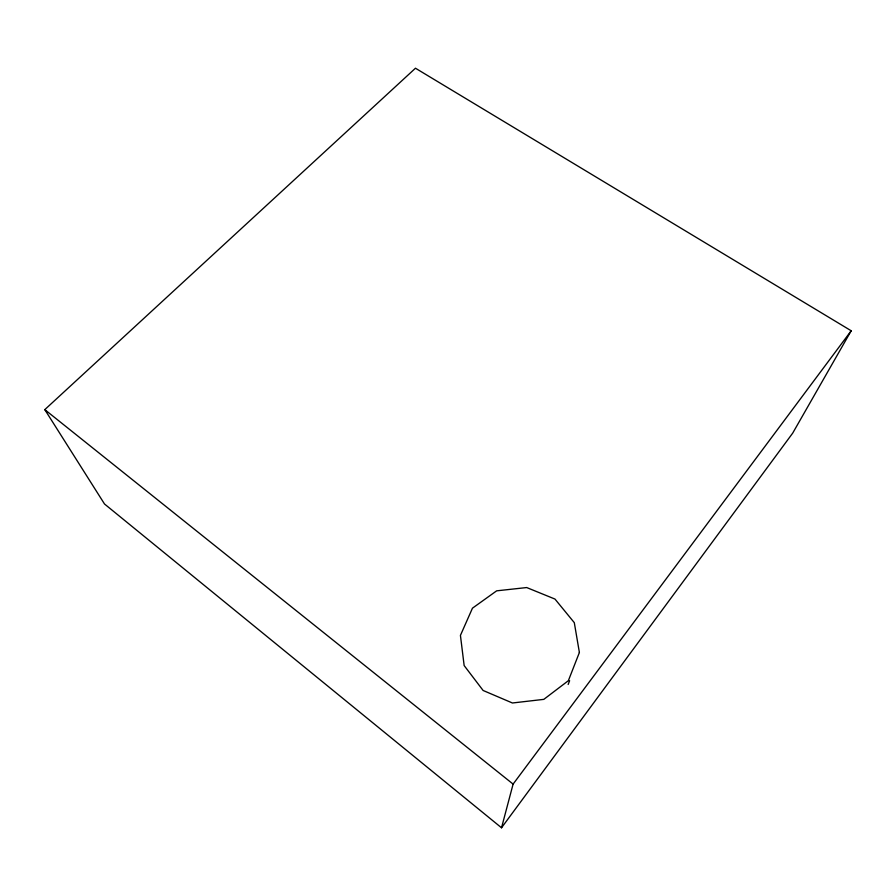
<?xml version="1.0" encoding="UTF-8"?>
<svg xmlns="http://www.w3.org/2000/svg" width="896" height="896" viewBox="0 0 896 896"><rect width="100%" height="100%" fill="white"/><g stroke="black" fill="none" stroke-linecap="round" stroke-linejoin="round"><path stroke-width="1.34" d="M501.525 827.781L513.106 784.101L851.2 330.77L415.464 68.219L44.8 409.629L104.507 503.989L501.525 827.781L792.691 433.138L851.2 330.77M568.154 684.477L569.632 680.702M44.8 409.629L513.106 784.101M579.387 652.49L568.366 680.691L543.816 699.362L512.422 702.99L483.123 690.48L464.15 665.56L460.432 635.398L472.461 608.182L496.664 590.834L526.691 587.552L554.971 599.066L574.302 622.664L579.387 652.49"/></g></svg>
